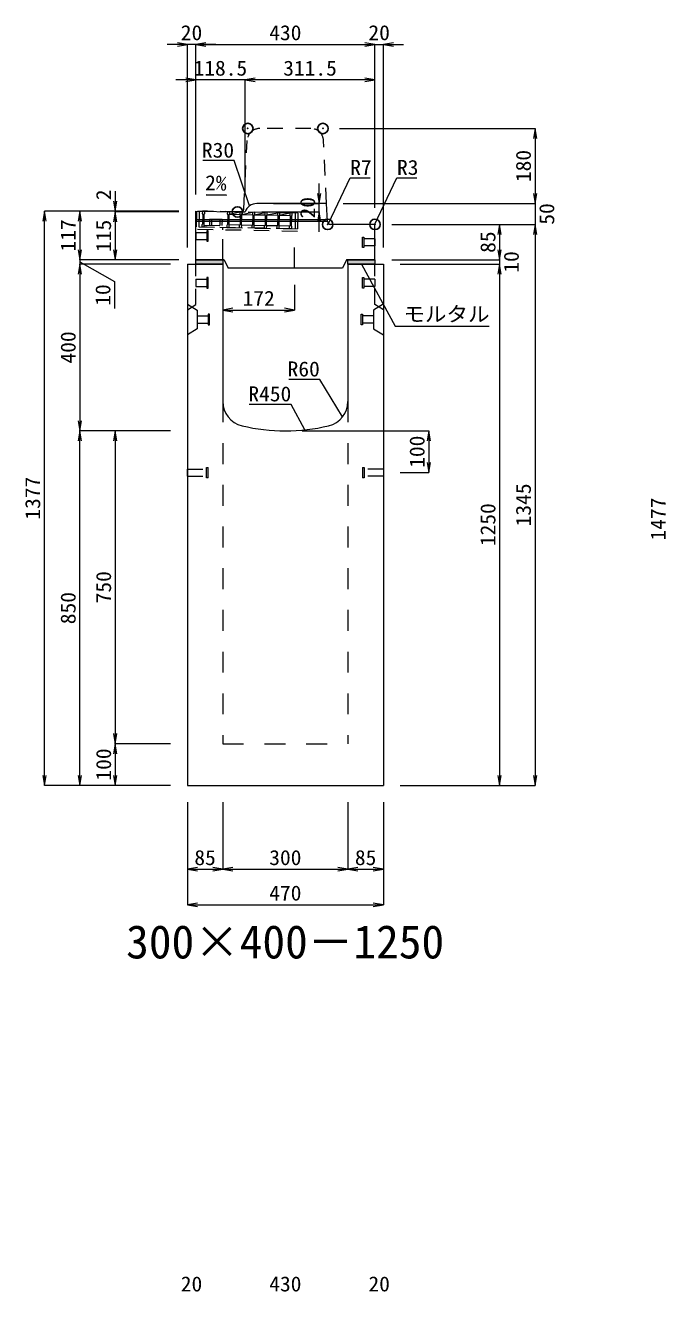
# Model space of a CAD drawing. Units: millimetres at full size. Extents: x -1809 to 57027, y -20349 to 17321.
# Drawn here: x 10776 to 12312, y -10110 to -7074 of the extents above; entities that cross this region are included whole.
import ezdxf
from ezdxf.enums import TextEntityAlignment as Align

# ---------------------------------------------------------------- set-up
doc = ezdxf.new("R2010")
doc.units = ezdxf.units.MM
doc.header["$LTSCALE"] = 50
doc.header["$PDMODE"] = 32
doc.header["$PDSIZE"] = 25
doc.linetypes.add('USER1', pattern=[2, 1, -1])
doc.linetypes.add('USER2', pattern=[1.35, 0.75, -0.6])
for name, color, linetype, lineweight in [('インサート', 3, 'USER2', 9), ('グレーチング', 7, 'USER2', 9), ('モルタル', 7, 'Continuous', 9), ('受枠', 3, 'USER2', 9), ('寸法線', 7, 'Continuous', 13), ('引出線', 4, 'Continuous', 13), ('本体', 2, 'Continuous', 13), ('目地', 132, 'Continuous', 9)]:
    doc.layers.add(name, color=color, linetype=linetype, lineweight=lineweight)
doc.layers.add('作業エリア', color=11, linetype='Continuous')
doc.layers.add('文字', color=7, linetype='Continuous')
doc.styles.add('ＭＳ 明朝', font='')
doc.styles.get('ＭＳ 明朝').set_extended_font_data('MS Mincho')

# ---------------------------------------------------------------- blocks, each defined once
blk = doc.blocks.new('open_arrow')
at = {"color": 0, "linetype": 'Continuous', "lineweight": -2}
blk.add_lwpolyline([(7.5, 1.25), (0, 0), (7.5, -1.25)], dxfattribs=at)

msp = doc.modelspace()

# ---------------------------------------------------------------- hatches: boundary and pattern name
at = {"layer": 'モルタル'}
for points in [[(11250, -7646.05), (11250, -7636.05), (11185, -7636.05), (11185, -7646.05)], [(11615, -7646.05), (11615, -7636.05), (11550, -7636.05), (11550, -7646.05)]]:
    msp.add_hatch(color=256, dxfattribs=at).paths.add_polyline_path(points)

# ---------------------------------------------------------------- linework, layer by layer
at = {"layer": 'インサート'}
for p, q in [((11185, -7570.55), (11212, -7570.55)), ((11185, -7570.55), (11185, -7587.55)), ((11185, -7587.55), (11212, -7587.55)), ((11215, -7566.55), (11212, -7566.55)), ((11212, -7566.55), (11212, -7591.55)), ((11215, -7591.55), (11215, -7566.55)), ((11585, -7581.55), (11588, -7581.55)), ((11585, -7606.55), (11585, -7581.55)), ((11588, -7581.55), (11588, -7606.55)), ((11615, -7585.55), (11588, -7585.55)), ((11615, -7585.55), (11615, -7602.55)), ((11212, -7591.55), (11215, -7591.55)), ((11588, -7606.55), (11585, -7606.55)), ((11615, -7602.55), (11588, -7602.55)), ((11215, -7678.55), (11212, -7678.55)), ((11212, -7678.55), (11212, -7703.55)), ((11215, -7703.55), (11215, -7678.55)), ((11585, -7678.55), (11588, -7678.55)), ((11585, -7703.55), (11585, -7678.55)), ((11588, -7678.55), (11588, -7703.55)), ((11185, -7682.55), (11212, -7682.55)), ((11185, -7682.55), (11185, -7699.55)), ((11185, -7699.55), (11212, -7699.55)), ((11212, -7703.55), (11215, -7703.55)), ((11588, -7703.55), (11585, -7703.55)), ((11615, -7682.55), (11588, -7682.55)), ((11615, -7699.55), (11588, -7699.55)), ((11615, -7682.55), (11615, -7699.55)), ((11188.2, -7770.55), (11215.2, -7770.55)), ((11188.2, -7770.55), (11188.2, -7787.55)), ((11218.2, -7766.55), (11215.2, -7766.55)), ((11215.2, -7766.55), (11215.2, -7791.55)), ((11218.2, -7791.55), (11218.2, -7766.55)), ((11581.8, -7766.55), (11584.8, -7766.55)), ((11581.8, -7791.55), (11581.8, -7766.55)), ((11584.8, -7766.55), (11584.8, -7791.55)), ((11611.8, -7770.55), (11584.8, -7770.55)), ((11611.8, -7770.55), (11611.8, -7787.55)), ((11188.2, -7787.55), (11215.2, -7787.55)), ((11215.2, -7791.55), (11218.2, -7791.55)), ((11584.8, -7791.55), (11581.8, -7791.55)), ((11611.8, -7787.55), (11584.8, -7787.55)), ((11211, -8158.55), (11211, -8133.55)), ((11211, -8133.55), (11215, -8133.55)), ((11215, -8158.55), (11215, -8133.55)), ((11585, -8133.55), (11589, -8133.55)), ((11585, -8133.55), (11585, -8158.55)), ((11589, -8133.55), (11589, -8158.55)), ((11165, -8137.55), (11211, -8137.55)), ((11165, -8154.55), (11165, -8137.55)), ((11165, -8154.55), (11211, -8154.55)), ((11215, -8158.55), (11211, -8158.55)), ((11589, -8158.55), (11585, -8158.55)), ((11635, -8137.55), (11589, -8137.55)), ((11635, -8154.55), (11589, -8154.55)), ((11635, -8137.55), (11635, -8154.55))]:
    msp.add_line(p, q, dxfattribs=at)
at = {"layer": 'グレーチング'}
for p, q in [((11201, -7519.37), (11200.88, -7525.37)), ((11200.88, -7525.37), (11201.86, -7526.39)), ((11415.95, -7523.67), (11201, -7519.37)), ((11201.86, -7526.39), (11201.38, -7550.39)), ((11204.86, -7526.45), (11204.38, -7550.45)), ((11205.88, -7525.47), (11204.86, -7526.45)), ((11206, -7519.47), (11205.88, -7525.47)), ((11260.98, -7520.57), (11260.86, -7526.57)), ((11260.86, -7526.57), (11261.84, -7527.59)), ((11261.84, -7527.59), (11261.36, -7551.59)), ((11264.84, -7527.65), (11264.36, -7551.65)), ((11265.86, -7526.67), (11264.84, -7527.65)), ((11265.98, -7520.67), (11265.86, -7526.67)), ((11265.86, -7526.67), (11290.98, -7521.17)), ((11265.86, -7526.67), (11290.86, -7527.17)), ((11290.98, -7521.17), (11290.86, -7527.17)), ((11290.86, -7527.17), (11291.84, -7528.19)), ((11291.84, -7528.19), (11291.36, -7552.19)), ((11294.84, -7528.25), (11294.36, -7552.25)), ((11295.86, -7527.27), (11294.84, -7528.25)), ((11295.98, -7521.27), (11295.86, -7527.27)), ((11295.86, -7527.27), (11320.97, -7521.77)), ((11295.86, -7527.27), (11320.85, -7527.77)), ((11320.97, -7521.77), (11320.85, -7527.77)), ((11320.85, -7527.77), (11321.83, -7528.79)), ((11321.83, -7528.79), (11321.35, -7552.79)), ((11324.83, -7528.85), (11324.35, -7552.85)), ((11325.85, -7527.87), (11324.83, -7528.85)), ((11325.97, -7521.87), (11325.85, -7527.87)), ((11325.85, -7527.87), (11350.97, -7522.37)), ((11325.85, -7527.87), (11350.85, -7528.37)), ((11350.97, -7522.37), (11350.85, -7528.37)), ((11350.85, -7528.37), (11351.83, -7529.39)), ((11351.83, -7529.39), (11351.35, -7553.39)), ((11354.83, -7529.45), (11354.35, -7553.45)), ((11355.85, -7528.47), (11354.83, -7529.45)), ((11355.97, -7522.47), (11355.85, -7528.47)), ((11355.85, -7528.47), (11380.96, -7522.97)), ((11355.85, -7528.47), (11380.84, -7528.97)), ((11380.96, -7522.97), (11380.84, -7528.97)), ((11380.84, -7528.97), (11381.82, -7529.99)), ((11385.84, -7529.07), (11384.82, -7530.05)), ((11385.96, -7523.07), (11385.84, -7529.07)), ((11385.84, -7529.07), (11410.95, -7523.57)), ((11385.84, -7529.07), (11410.83, -7529.57)), ((11410.95, -7523.57), (11410.83, -7529.57)), ((11410.83, -7529.57), (11411.81, -7530.59)), ((11415.83, -7529.67), (11414.81, -7530.65)), ((11415.95, -7523.67), (11415.83, -7529.67)), ((11200.24, -7557.37), (11200.36, -7551.37)), ((11415.19, -7561.67), (11200.24, -7557.37)), ((11200.36, -7551.37), (11201.38, -7550.39)), ((11205.36, -7551.47), (11204.38, -7550.45)), ((11205.24, -7557.47), (11205.36, -7551.47)), ((11205.33, -7552.97), (11260.31, -7554.07)), ((11218.12, -7538.22), (11217.82, -7553.22)), ((11218.12, -7538.22), (11248.12, -7538.82)), ((11223.12, -7538.32), (11222.82, -7553.32)), ((11243.12, -7538.72), (11242.82, -7553.72)), ((11248.12, -7538.82), (11247.82, -7553.82)), ((11260.22, -7558.57), (11260.34, -7552.57)), ((11260.34, -7552.57), (11261.36, -7551.59)), ((11264.36, -7551.65), (11291.36, -7552.19)), ((11265.34, -7552.67), (11264.36, -7551.65)), ((11265.22, -7558.67), (11265.34, -7552.67)), ((11290.22, -7559.17), (11290.34, -7553.17)), ((11290.34, -7553.17), (11291.36, -7552.19)), ((11295.34, -7553.27), (11294.36, -7552.25)), ((11294.36, -7552.25), (11321.35, -7552.79)), ((11295.22, -7559.27), (11295.34, -7553.27)), ((11320.21, -7559.77), (11320.33, -7553.77)), ((11320.33, -7553.77), (11321.35, -7552.79)), ((11325.33, -7553.87), (11324.35, -7552.85)), ((11324.35, -7552.85), (11351.35, -7553.39)), ((11325.21, -7559.87), (11325.33, -7553.87)), ((11350.21, -7560.37), (11350.33, -7554.37)), ((11350.33, -7554.37), (11351.35, -7553.39)), ((11355.33, -7554.47), (11354.35, -7553.45)), ((11354.35, -7553.45), (11381.34, -7553.99)), ((11355.21, -7560.47), (11355.33, -7554.47)), ((11380.2, -7560.97), (11380.32, -7554.97)), ((11380.32, -7554.97), (11381.34, -7553.99)), ((11381.82, -7529.99), (11381.34, -7553.99)), ((11384.82, -7530.05), (11384.34, -7554.05)), ((11385.32, -7555.07), (11384.34, -7554.05)), ((11384.34, -7554.05), (11411.33, -7554.59)), ((11385.2, -7561.07), (11385.32, -7555.07)), ((11410.19, -7561.57), (11410.31, -7555.57)), ((11410.31, -7555.57), (11411.33, -7554.59)), ((11411.81, -7530.59), (11411.33, -7554.59)), ((11414.81, -7530.65), (11414.33, -7554.65)), ((11415.31, -7555.67), (11414.33, -7554.65)), ((11415.19, -7561.67), (11415.31, -7555.67))]:
    msp.add_line(p, q, dxfattribs=at)
at = {"layer": 'モルタル'}
for points in [[(11185, -7636.05), (11250, -7636.05), (11250, -7646.05), (11185, -7646.05)], [(11550, -7636.05), (11615, -7636.05), (11615, -7646.05), (11550, -7646.05)]]:
    msp.add_lwpolyline(points, close=True, dxfattribs=at)
at = {"layer": '作業エリア'}
for p in [(11310, -7321.05), (11490, -7321.05), (11285, -7521.05), (11501.5, -7551.05), (11615, -7551.05)]:
    msp.add_point(p, dxfattribs=at)
at = {"layer": '受枠'}
for p, q in [((11187, -7519.09), (11186.12, -7563.08)), ((11429.95, -7523.95), (11187, -7519.09)), ((11193, -7519.21), (11192.24, -7557.21)), ((11423.95, -7523.83), (11423.19, -7561.83)), ((11429.95, -7523.95), (11429.07, -7567.94)), ((11192.24, -7557.21), (11429.19, -7561.95)), ((11249.23, -7558.35), (11249.11, -7564.34)), ((11429.07, -7567.94), (11186.12, -7563.08))]:
    msp.add_line(p, q, dxfattribs=at)
at = {"layer": '寸法線'}
for p, q in [((11233, -7119.38), (11117, -7119.38)), ((11165, -7606.03), (11165, -7119.38)), ((11185, -7119.38), (11615, -7119.38)), ((11185, -7479.03), (11185, -7119.38)), ((11185, -7479.03), (11185, -7119.38)), ((11567, -7119.38), (11683, -7119.38)), ((11615, -7511.03), (11615, -7119.38)), ((11615, -7511.03), (11615, -7119.38)), ((11635, -7606.03), (11635, -7119.38)), ((11351.37, -7204.38), (11137, -7204.38)), ((11185, -7479.03), (11185, -7204.38)), ((11303.37, -7481.03), (11303.37, -7204.38)), ((11615, -7204.38), (11303.37, -7204.38)), ((11303.37, -7481.03), (11303.37, -7204.38)), ((11615, -7511.03), (11615, -7204.38)), ((11530.02, -7321.05), (11998.78, -7321.05)), ((11998.78, -7321.05), (11998.78, -7501.05)), ((11481.36, -7569.05), (11481.36, -7453.05)), ((11998.78, -7453.05), (11998.78, -7599.05)), ((10992.06, -7471.05), (10992.06, -7569.05)), ((10822.06, -8896.05), (10822.06, -7519.05)), ((11144.98, -7519.05), (10822.06, -7519.05)), ((10907.06, -7519.05), (10907.06, -7636.05)), ((11144.98, -7519.05), (10907.06, -7519.05)), ((11144.98, -7519.05), (10992.06, -7519.05)), ((11144.98, -7521.05), (10992.06, -7521.05)), ((10992.06, -7521.05), (10992.06, -7636.05)), ((11144.98, -7521.05), (10992.06, -7521.05)), ((11343.39, -7521.05), (11481.36, -7521.05)), ((11371.67, -7501.05), (11481.36, -7501.05)), ((11539.02, -7501.05), (11998.78, -7501.05)), ((11539.02, -7501.05), (11998.78, -7501.05)), ((11655.02, -7551.05), (11998.78, -7551.05)), ((11655.02, -7551.05), (11913.78, -7551.05)), ((11655.02, -7551.05), (11998.78, -7551.05)), ((11913.78, -7551.05), (11913.78, -7636.05)), ((11998.78, -7551.05), (11998.78, -8896.05)), ((10907.06, -7588.05), (10907.06, -7694.05)), ((11913.78, -7588.05), (11913.78, -7694.05)), ((11144.98, -7636.05), (10907.06, -7636.05)), ((11144.98, -7636.05), (10907.06, -7636.05)), ((10907.06, -7641.05), (10990.47, -7688.34)), ((11124.98, -7646.05), (10907.06, -7646.05)), ((10907.06, -7646.05), (10907.06, -8046.05)), ((11124.98, -7646.05), (10907.06, -7646.05)), ((11144.98, -7636.05), (10992.06, -7636.05)), ((11655.02, -7636.05), (11913.78, -7636.05)), ((11655.02, -7636.05), (11913.78, -7636.05)), ((11675.02, -7646.05), (11913.78, -7646.05)), ((11675.02, -7646.05), (11913.78, -7646.05)), ((11913.78, -7646.05), (11913.78, -8896.05)), ((10990.47, -7688.34), (10990.47, -7752.41)), ((11422, -7696.07), (11422, -7756.28)), ((11250, -7756.28), (11422, -7756.28)), ((11124.98, -8046.05), (10907.06, -8046.05)), ((10907.06, -8896.05), (10907.06, -8046.05)), ((11124.98, -8046.05), (10907.06, -8046.05)), ((10992.06, -8046.05), (10992.06, -8796.05)), ((11124.98, -8046.05), (10992.06, -8046.05)), ((11440.02, -8046.05), (11743.78, -8046.05)), ((11743.78, -8046.05), (11743.78, -8146.05)), ((11675.02, -8146.05), (11743.78, -8146.05)), ((11124.98, -8796.05), (10992.06, -8796.05)), ((10992.06, -8796.05), (10992.06, -8896.05)), ((11124.98, -8796.05), (10992.06, -8796.05)), ((11124.98, -8896.05), (10822.06, -8896.05)), ((11124.98, -8896.05), (10907.06, -8896.05)), ((11124.98, -8896.05), (10992.06, -8896.05)), ((11675.02, -8896.05), (11913.78, -8896.05)), ((11675.02, -8896.05), (11998.78, -8896.05)), ((11165, -8936.07), (11165, -9097.21)), ((11165, -8936.07), (11165, -9182.21)), ((11250, -8936.07), (11250, -9097.21)), ((11250, -8936.07), (11250, -9097.21)), ((11550, -8936.07), (11550, -9097.21)), ((11550, -8936.07), (11550, -9097.21)), ((11635, -8936.07), (11635, -9097.21)), ((11635, -8936.07), (11635, -9182.21)), ((11165, -9097.21), (11250, -9097.21)), ((11250, -9097.21), (11550, -9097.21)), ((11550, -9097.21), (11635, -9097.21)), ((11165, -9182.21), (11635, -9182.21))]:
    msp.add_line(p, q, dxfattribs=at)
at = {"layer": '引出線'}
for points in [[(11314.33, -7506.56), (11277.1, -7398.16), (11202.43, -7398.16)], [(11503.33, -7549.13), (11555.62, -7439.6), (11603.55, -7439.6)], [(11614.12, -7551.93), (11667.75, -7439.6), (11715.48, -7439.6)], [(11258.5, -7480.93), (11209.76, -7479.95), (11258.5, -7480.93)], [(11582.5, -7646.05), (11663.13, -7795.08), (11889.05, -7795.08)], [(11537.07, -8012.74), (11482.66, -7922.84), (11407.98, -7922.84)], [(11446.44, -8043.65), (11414.22, -7982.51), (11313.21, -7982.51)]]:
    msp.add_lwpolyline(points, dxfattribs=at)
at = {"layer": '本体', "linetype": 'USER2'}
for p, q in [((11461.46, -7321.05), (11338.54, -7321.05)), ((11300.33, -7514.4), (11308.57, -7349.56)), ((11499, -7501.05), (11491.43, -7349.56))]:
    msp.add_line(p, q, dxfattribs=at)
at = {"layer": '本体'}
for p, q in [((11185, -7636.05), (11185, -7519.05)), ((11185, -7519.05), (11285, -7521.05)), ((11285, -7521.05), (11303.37, -7521.05)), ((11499, -7501.05), (11331.65, -7501.05)), ((11501.17, -7544.4), (11499, -7501.05)), ((11612, -7551.05), (11508.16, -7551.05)), ((11615, -7636.05), (11615, -7554.05)), ((11165, -7646.05), (11165, -8896.05)), ((11165, -7646.05), (11250, -7646.05)), ((11253, -7636.05), (11185, -7636.05)), ((11250, -7646.05), (11250, -7975.53)), ((11253, -7636.05), (11263, -7656.05)), ((11547, -7636.05), (11537, -7656.05)), ((11615, -7636.05), (11547, -7636.05)), ((11550, -7646.05), (11635, -7646.05)), ((11550, -7646.05), (11550, -7975.53)), ((11635, -7646.05), (11635, -8896.05)), ((11537, -7656.05), (11263, -7656.05)), ((11165, -8896.05), (11635, -8896.05))]:
    msp.add_line(p, q, dxfattribs=at)
at = {"layer": '本体', "linetype": 'USER1'}
for p, q in [((11250, -7636.05), (11250, -7558.36)), ((11422, -7656.05), (11422, -7561.8))]:
    msp.add_line(p, q, dxfattribs=at)
at = {"layer": '本体', "linetype": 'USER2', "lineweight": 9}
for p, q in [((11185, -7743.05), (11185, -7646.05)), ((11615, -7743.05), (11615, -7646.05)), ((11165, -7755.55), (11185, -7743.05)), ((11635, -7755.55), (11615, -7743.05))]:
    msp.add_line(p, q, dxfattribs=at)
at = {"layer": '本体', "lineweight": 9}
for p, q in [((11165, -7742.05), (11188.2, -7756.55)), ((11634.58, -7742.31), (11611.8, -7756.55)), ((11188.2, -7756.55), (11188.2, -7801.55)), ((11611.8, -7756.55), (11611.8, -7801.55)), ((11188.2, -7801.55), (11165, -7816.05)), ((11611.8, -7801.55), (11635, -7816.05))]:
    msp.add_line(p, q, dxfattribs=at)
at = {"layer": '本体', "linetype": 'USER1', "lineweight": 15}
for p, q in [((11250, -7975.53), (11250, -8796.05)), ((11550, -7975.53), (11550, -8796.05)), ((11250, -8796.05), (11550, -8796.05))]:
    msp.add_line(p, q, dxfattribs=at)
at = {"layer": '本体', "linetype": 'USER2'}
for centre, radius, start, end in [((11338.54, -7351.05), 30, 90, 177.13759), ((11461.46, -7351.05), 30, 2.86241, 90), ((11293.34, -7514.05), 7, 270, 357.13759)]:
    msp.add_arc(centre, radius, start, end, dxfattribs=at)
at = {"layer": '本体'}
for centre, radius, start, end in [((11331.65, -7531.05), 30, 90, 160.52878), ((11508.16, -7544.05), 7, 182.86241, 270), ((11612, -7554.05), 3, 0, 90), ((11310, -7975.53), 60, 180, 256.65764), ((11490, -7975.53), 60, 283.34236, 0), ((11400, -7596.05), 450, 256.65764, 283.34236)]:
    msp.add_arc(centre, radius, start, end, dxfattribs=at)
at = {"layer": '目地'}
for p, q in [((11185, -7539.05), (11500.9, -7539.05)), ((11185, -7543.05), (11501.1, -7543.05))]:
    msp.add_line(p, q, dxfattribs=at)

# ---------------------------------------------------------------- block references
at = {"layer": '寸法線', "xscale": 3.2, "yscale": 3.2}
for p, rotation in [((11165, -7119.38), 180), ((11615, -7119.38), 180), ((11615, -7119.38), 180), ((11185, -7204.38), 180), ((11615, -7204.38), 180), ((11998.78, -7321.05), 270), ((10992.06, -7519.05), 90), ((11481.36, -7501.05), 90), ((11998.78, -7501.05), 90), ((11998.78, -7501.05), 90), ((10822.06, -7519.05), 270), ((10907.06, -7519.05), 270), ((10992.06, -7521.05), 270), ((10992.06, -7521.05), 270), ((11481.36, -7521.05), 270), ((11913.78, -7551.05), 270), ((11998.78, -7551.05), 270), ((11998.78, -7551.05), 270), ((10907.06, -7636.05), 90), ((10907.06, -7636.05), 90), ((10992.06, -7636.05), 90), ((11913.78, -7636.05), 90), ((11913.78, -7636.05), 90), ((10907.06, -7646.05), 270), ((10907.06, -7646.05), 270), ((11913.78, -7646.05), 270), ((11913.78, -7646.05), 270), ((11422, -7756.28), 180), ((10907.06, -8046.05), 90), ((10907.06, -8046.05), 270), ((10992.06, -8046.05), 270), ((11743.78, -8046.05), 270), ((11743.78, -8146.05), 90), ((10992.06, -8796.05), 90), ((10992.06, -8796.05), 270), ((10822.06, -8896.05), 90), ((10907.06, -8896.05), 90), ((10992.06, -8896.05), 90), ((11913.78, -8896.05), 90), ((11998.78, -8896.05), 90), ((11250, -9097.21), 180), ((11550, -9097.21), 180), ((11635, -9097.21), 180), ((11635, -9182.21), 180)]:
    msp.add_blockref('open_arrow', p, dxfattribs=dict(at, rotation=rotation))
for p in [(11185, -7119.38), (11185, -7119.38), (11635, -7119.38), (11303.37, -7204.38), (11303.37, -7204.38), (11250, -7756.28), (11165, -9097.21), (11250, -9097.21), (11550, -9097.21), (11165, -9182.21)]:
    msp.add_blockref('open_arrow', p, dxfattribs=at)
at = {"layer": '引出線', "xscale": 0.0533, "yscale": 0.0533}
for p, rotation in [((11258.5, -7480.93), 178.9), ((11314.33, -7506.56), 109), ((11503.33, -7549.13), 64.5), ((11614.12, -7551.93), 64.5), ((11582.5, -7646.05), 298.4), ((11537.07, -8012.74), 121.2), ((11446.44, -8043.65), 117.8)]:
    msp.add_blockref('open_arrow', p, dxfattribs=dict(at, rotation=rotation))

# ---------------------------------------------------------------- texts
at = {"layer": '寸法線', "style": 'ＭＳ 明朝', "width": 1.05}
for s, p in [('20', (11175, -7091.36)), ('430', (11400, -7091.36)), ('20', (11625, -7091.36)), ('118.5', (11244.18, -7176.36)), ('311.5', (11459.18, -7176.36)), ('172', (11336, -7728.26)), ('85', (11207.5, -9069.19)), ('300', (11400, -9069.19)), ('85', (11592.5, -9069.19)), ('470', (11400, -9154.19)), ('20', (11175, -10091.36)), ('430', (11400, -10091.36)), ('20', (11625, -10091.36))]:
    msp.add_text(s, height=36.03, dxfattribs=at).set_placement(p, align=Align.MIDDLE_CENTER)
for s, p in [('180', (11970.76, -7411.05)), ('2', (10964.06, -7480.2)), ('20', (11453.34, -7511.05)), ('50', (12026.8, -7526.05)), ('117', (10879.04, -7577.55)), ('115', (10964.04, -7578.55)), ('85', (11885.76, -7593.55)), ('10', (11941.8, -7641.05)), ('10', (10962.45, -7720.38)), ('400', (10879.04, -7846.05)), ('100', (11715.76, -8096.05)), ('1377', (10794.04, -8207.55)), ('1345', (11970.76, -8223.55)), ('1250', (11885.76, -8271.05)), ('1477', (12294.04, -8257.55)), ('750', (10964.04, -8421.05)), ('850', (10879.04, -8471.05)), ('100', (10964.04, -8846.05))]:
    msp.add_text(s, height=36.03, rotation=90, dxfattribs=at).set_placement(p, align=Align.MIDDLE_CENTER)
at = {"layer": '引出線', "style": 'ＭＳ 明朝', "width": 1.05}
for s, p in [('R30', (11277.1, -7354.96)), ('R60', (11482.66, -7879.64)), ('R450', (11414.22, -7939.31))]:
    msp.add_text(s, height=36.03, dxfattribs=at).set_placement(p, align=Align.TOP_RIGHT)
for s, p in [('R7', (11555.62, -7396.4)), ('R3', (11667.75, -7396.4)), ('モルタル', (11683.13, -7747.97))]:
    msp.add_text(s, height=36.03, dxfattribs=at).set_placement(p, align=Align.TOP_LEFT)
msp.add_text('2%', height=36.03, rotation=358.854, dxfattribs=at).set_placement((11259.44, -7434.03), align=Align.TOP_RIGHT)
at = {"layer": '文字', "style": 'ＭＳ 明朝'}
msp.add_text('300×400－1250', height=80.06, dxfattribs=at).set_placement((11399.52, -9271.03), align=Align.MIDDLE_CENTER)

doc.saveas('drawing.dxf')
